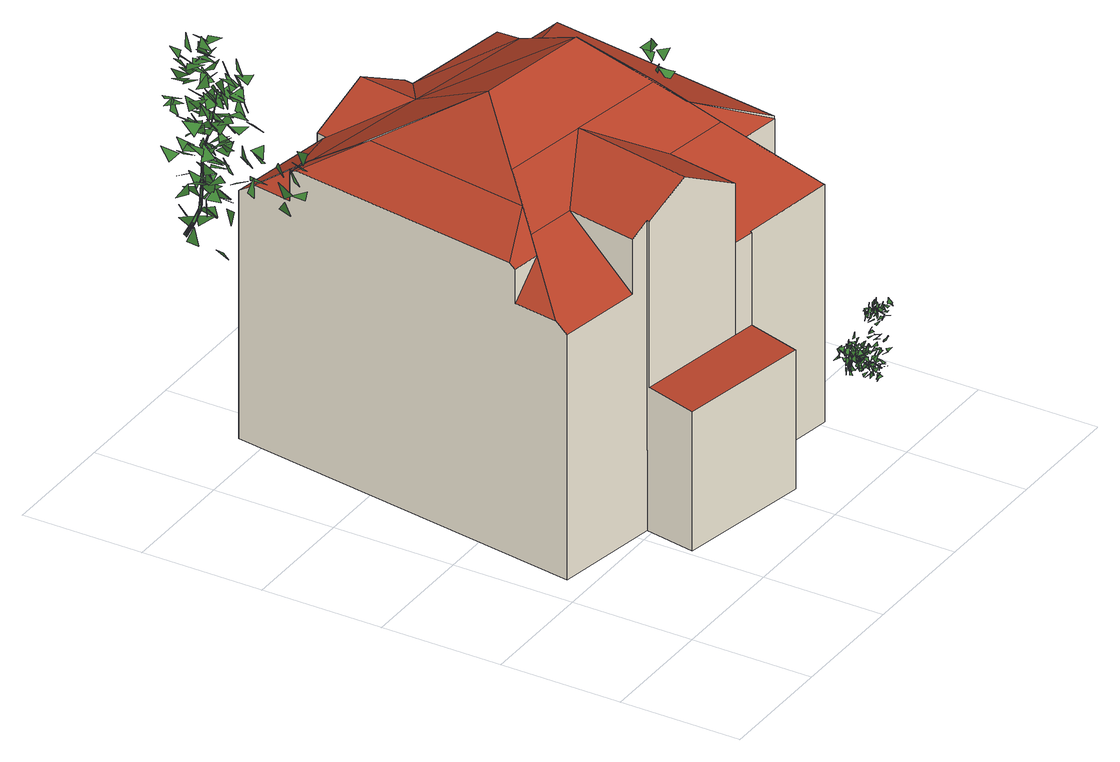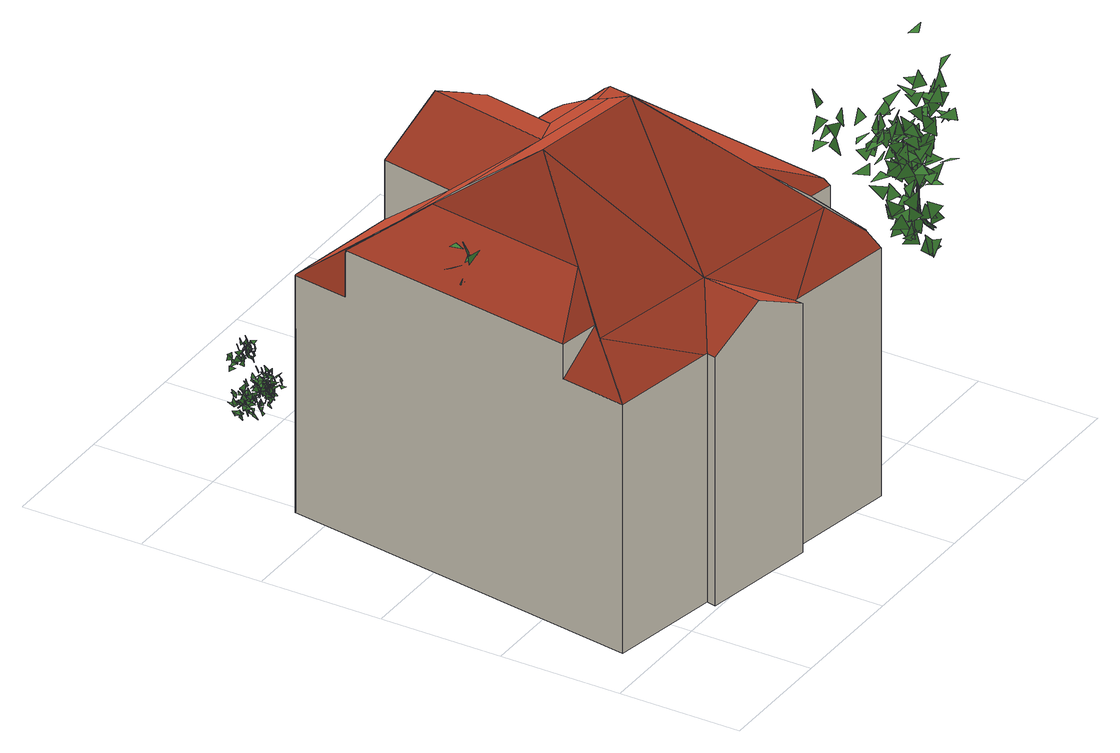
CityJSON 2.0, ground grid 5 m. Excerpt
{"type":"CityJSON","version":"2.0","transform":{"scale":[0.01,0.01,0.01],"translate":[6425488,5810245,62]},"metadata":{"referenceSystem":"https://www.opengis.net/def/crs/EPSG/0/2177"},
"CityObjects":{
"tree1":{"type":"SolitaryVegetationObject","attributes":{"crownarea":"288","modell_vol":"LIS","treeheight":"18.9"},"geometry":[{"type":"MultiSurface","lod":"2","boundaries":[[[0,1,2]],[[3,4,5]],[[6,7,8]],[[9,10,11]],[[12,13,14]],[[15,16,17]],[[18,19,20]],[[21,22,23]],[[24,25,26]],[[27,28,29]],[[30,31,32]],[[33,34,35]],[[36,37,38]],[[39,40,41]],[[42,43,44]],[[45,46,47]],[[48,49,50]],[[51,52,53]],[[54,55,56]],[[57,58,59]],[[56,55,60]],[[49,61,50]],[[62,63,64]],[[61,59,58]],[[65,66,67]],[[57,54,56]],[[50,68,60]],[[69,70,71]],[[61,58,57]],[[72,68,50]],[[56,60,68]],[[50,61,72]],[[73,61,57]],[[74,75,76]],[[77,78,79]],[[80,81,82]],[[73,83,61]],[[84,56,68]],[[61,83,72]],[[85,86,87]],[[88,89,90]],[[57,56,73]],[[73,56,84]],[[68,72,91]],[[92,93,94]],[[95,96,97]],[[98,99,100]],[[101,102,103]],[[72,104,91]],[[84,68,105]],[[106,107,108]],[[109,110,111]],[[72,83,112]],[[113,73,84]],[[105,68,91]],[[112,83,73]],[[72,112,104]],[[114,115,116]],[[117,113,84]],[[117,84,105]],[[118,119,120]],[[121,122,123]],[[124,91,104]],[[112,73,113]],[[125,126,127]],[[113,117,105]],[[128,129,130]],[[131,124,104]],[[104,112,131]],[[132,133,134]],[[135,136,137]],[[105,91,138]],[[138,91,124]],[[112,113,139]],[[113,105,140]],[[141,142,143]],[[112,139,131]],[[140,105,138]],[[139,113,140]],[[144,124,131]],[[124,144,138]],[[145,146,147]],[[148,149,150]],[[151,144,131]],[[131,139,151]],[[144,152,138]],[[153,154,155]],[[156,157,158]],[[139,140,159]],[[140,138,160]],[[139,159,151]],[[161,162,163]],[[160,138,152]],[[164,165,166]],[[167,168,169]],[[159,140,160]],[[170,171,172]],[[173,174,175]],[[176,177,178]],[[144,179,152]],[[180,151,159]],[[181,182,183]],[[184,185,186,187]],[[152,188,160]],[[189,190,191]],[[144,151,180]],[[192,193,194]],[[160,195,159]],[[196,197,198]],[[199,200,201]],[[179,188,152]],[[202,180,159]],[[195,202,159]],[[203,204,205]],[[188,195,160]],[[144,180,179]],[[206,207,208]],[[209,210,211]],[[212,213,214]],[[215,216,217]],[[218,219,220]],[[221,222,223]],[[180,224,179]],[[225,226,227]],[[228,186,229]],[[230,231,232]],[[233,234,235]],[[236,202,195]],[[237,238,239]],[[240,241,242]],[[243,244,245]],[[224,246,179]],[[180,202,224]],[[247,248,249]],[[250,251,252]],[[188,179,253]],[[195,188,253]],[[253,179,246]],[[202,254,224]],[[255,256,257]],[[254,202,236]],[[236,195,253]],[[258,259,260]],[[261,262,263]],[[264,265,266]],[[267,268,269]],[[270,271,272]],[[273,274,275]],[[276,277,278]],[[279,280,281]],[[282,283,284]],[[285,286,287]],[[288,254,236]],[[289,290,291]],[[292,293,294]],[[246,224,295]],[[253,246,296]],[[224,254,297]],[[298,299,300]],[[288,297,254]],[[236,253,288]],[[296,246,295]],[[224,297,295]],[[301,253,296]],[[288,253,301]],[[302,303,304]],[[305,306,307]],[[308,309,310]],[[311,312,313]],[[314,288,301]],[[315,296,295]],[[316,317,318]],[[296,315,301]],[[319,297,288]],[[320,321,322]],[[315,323,301]],[[295,297,315]],[[324,325,326]],[[327,328,329]],[[330,331,332]],[[314,301,319]],[[333,334,335]],[[288,314,319]],[[336,337,338]],[[297,319,315]],[[301,323,319]],[[339,340,341]],[[342,343,344]],[[345,346,347]],[[348,349,350]],[[351,352,353]],[[354,315,319]],[[355,356,357]],[[358,359,360]],[[361,362,363]],[[364,365,366]],[[354,367,368,315]],[[319,323,367]],[[369,370,371]],[[323,315,368,367]],[[372,373,374]],[[319,367,354]],[[375,376,377]],[[378,379,380]],[[381,382,383]],[[384,385,386]],[[387,388,368,389]],[[390,391,392]],[[393,394,395]],[[396,397,398]],[[399,400,401]],[[402,403,404]],[[405,406,407]],[[408,409,410]],[[411,412,413]],[[414,415,416]],[[417,418,419]],[[420,421,422]],[[423,424,425]],[[426,427,428]],[[429,430,431]],[[432,433,434]],[[435,436,437]],[[438,439,440]],[[441,442,443]],[[444,445,446]],[[447,448,449]],[[450,451,452]],[[453,454,455]],[[456,457,458]],[[459,460,461]],[[462,463,464]],[[465,466,467]],[[468,469,470]],[[471,472,473]]]}]},
"building1":{"type":"Building","attributes":{"name":"Buildings_nowe","BREC_BuildingHeightNN":"78.7","BREC_BuildingVolume":"2883.4","BREC_DSRoof":"1000","BREC_EstimationError":"0.9","BREC_GroundArea":"231.9","BREC_GroundLevel":"63.0","BREC_HighestRoof":"78.7","BREC_LRGST_BC_ROOF_NAME":"jednospadowy","BREC_LRGST_BC_ROOF_TYPE":"1010","BREC_LowestRoof":"68.8","BREC_Method":"2000","BREC_RoofHeightRef":"1000","BREC_RoofMain":"1010","BREC_RoofNames":"jednospadowy;jednospadowy","DATA":"2019-04-18","E_DTUTW":"2003-07-21","E_DTW":"2019-01-09","E_EWID":"1","E_IDG5":"0020.AR_40.14.1_BUD","E_LKON_N":"3","E_LKON_P":"1","E_RFUN_NAZWA":"budynki mieszkalne","E_RFUN_OZN":"m","E_ROK_BUD":"9999-01-01","E_STATUS":"1342997","E_STATUS_OP":"wybudowany","GOOGLE_URL":"https://www.google.com/maps/@52.4190567,16.904797,205a,35y,39.45t/data=!3m1!1e3","POW_BUD":"231.87","SD_P":"2.535149680191893","S_DTNMPT_L1":"2019-03-23","S_DTUOB_L1":"2020-02-13","S_DTUOB_L2":"2018-10-04","S_SEKCJA":"6.178.11.24.3","S_WYS_L1":"12.64","S_WYS_PODST_L1":"62.96","S_ZMO":"EGiB bez zmian","S_ZMO_L1":"EGiB bez zmian","S_ZMO_L2":"EGiB bez zmian","S_ZNMPT":"NMPT ISOK 2012"},"geometry":[{"type":"Solid","lod":"2","boundaries":[[[[474,475,476,477,478,479]],[[480,481,482,483,484]],[[485,486,487]],[[488,489,490,491]],[[492,493,494,495,496,497]],[[482,489,488,498,483]],[[499,480,484,500,501,502]],[[503,504,505,498,488,491]],[[481,480,499,506]],[[490,489,482,481,506]],[[507,508,501]],[[486,485,509,508,507]],[[510,511,512,513]],[[495,512,511,514,515,496]],[[493,478,477,516,494]],[[517,483,518,519]],[[520,509,485,521]],[[501,500,507]],[[500,484,483,507]],[[483,517,486]],[[498,505,518,483]],[[505,504,522,518]],[[519,523,524,525,526]],[[483,486,507]],[[515,514,527]],[[478,493,492,479]],[[528,529,530,531]],[[501,508,509,532]],[[510,533,476,475,531,534]],[[511,510,534,535]],[[535,486,517,536,511]],[[514,511,536,537,538]],[[539,540,541,542]],[[543,527,514,538,544]],[[545,546,487,530]],[[518,522,547,523,519]],[[519,526,517]],[[521,485,487,548]],[[516,533,513,512,495,494]],[[549,528,531,475,474]],[[476,533,516,477]],[[497,496,515,527,543,550]],[[537,542,541,551,544,538]],[[540,552,541]],[[545,530,529]],[[524,523,553]],[[520,532,509]],[[548,487,546]],[[513,533,510]],[[553,523,547]],[[552,551,541]],[[536,517,526,542,537]],[[543,544,551,552,540,539,525,524,553,547,522,504,503,550]],[[479,492,497,550,503,491,490,506,499,502,549,474]],[[526,525,539,542]],[[487,486,535,534,531,530]],[[501,532,520,521,548,546,545,529,528,549,502]]]],"semantics":{"surfaces":[{"type":"WallSurface"},{"type":"RoofSurface","Area":"4.0","RoofOrientation":"97.6","RoofPitch":"62.3","ZMax":"11.7","ZMaxASL":"74.7","ZMin":"10.5","ZMinASL":"73.4"},{"type":"RoofSurface","Area":"11.4","RoofOrientation":"98.7","RoofPitch":"42.1","ZMax":"15.7","ZMaxASL":"78.7","ZMin":"13.2","ZMinASL":"76.2"},{"type":"RoofSurface","Area":"4.0","RoofOrientation":"277.6","RoofPitch":"62.3","ZMax":"11.7","ZMaxASL":"74.7","ZMin":"10.4","ZMinASL":"73.4"},{"type":"RoofSurface","Area":"13.2","RoofOrientation":"100.3","RoofPitch":"60.4","ZMax":"14.0","ZMaxASL":"77.0","ZMin":"12.4","ZMinASL":"75.4"},{"type":"RoofSurface","Area":"12.5","RoofOrientation":"280.4","RoofPitch":"63.0","ZMax":"14.0","ZMaxASL":"77.0","ZMin":"12.6","ZMinASL":"75.6"},{"type":"RoofSurface","Area":"11.8","RoofOrientation":"189.9","RoofPitch":"84.3","ZMax":"6.1","ZMaxASL":"69.0","ZMin":"5.9","ZMinASL":"68.8"},{"type":"RoofSurface","Area":"19.8","RoofOrientation":"10.8","RoofPitch":"55.4","ZMax":"15.7","ZMaxASL":"78.7","ZMin":"11.7","ZMinASL":"74.7"},{"type":"RoofSurface","Area":"3.1","RoofOrientation":"98.6","RoofPitch":"50.4","ZMax":"11.9","ZMaxASL":"74.9","ZMin":"10.5","ZMinASL":"73.4"},{"type":"RoofSurface","Area":"1.9","RoofOrientation":"189.4","RoofPitch":"50.6","ZMax":"13.2","ZMaxASL":"76.2","ZMin":"11.8","ZMinASL":"74.8"},{"type":"RoofSurface","Area":"26.2","RoofOrientation":"98.7","RoofPitch":"65.7","ZMax":"13.2","ZMaxASL":"76.2","ZMin":"12.0","ZMinASL":"74.9"},{"type":"RoofSurface","Area":"11.8","RoofOrientation":"278.7","RoofPitch":"41.1","ZMax":"15.7","ZMaxASL":"78.7","ZMin":"13.2","ZMinASL":"76.2"},{"type":"GroundSurface"},{"type":"RoofSurface","Area":"19.9","RoofOrientation":"278.7","RoofPitch":"66.6","ZMax":"13.2","ZMaxASL":"76.2","ZMin":"12.3","ZMinASL":"75.3"}],"values":[[0,1,2,0,0,3,0,0,0,0,0,0,4,5,6,7,7,7,7,7,7,7,7,7,0,0,8,8,9,9,9,9,9,9,9,0,0,10,0,0,0,0,0,0,0,0,0,0,0,11,11,11,0,12,13,0,0]]}}]},
"tree2":{"type":"SolitaryVegetationObject","attributes":{"crownarea":"86","modell_vol":"LIS","treeheight":"7.1"},"geometry":[{"type":"MultiSurface","lod":"2","boundaries":[[[554,555,556]],[[557,558,559]],[[560,561,562]],[[563,564,565]],[[566,567,568]],[[569,570,571]],[[572,573,574]],[[575,576,577]],[[578,579,580]],[[581,582,583]],[[584,585,586]],[[587,588,589]],[[590,591,592]],[[593,594,595]],[[596,597,598]],[[599,600,601]],[[602,603,604]],[[605,606,607]],[[608,609,610]],[[611,612,613]],[[614,615,616]],[[617,618,619]],[[620,621,622]],[[623,624,625]],[[626,627,628]],[[629,630,631]],[[632,633,634]],[[635,636,637]],[[638,639,640]],[[641,642,643]],[[644,645,646]],[[647,648,649]],[[650,651,652]],[[653,654,655]],[[656,657,658]],[[659,660,661]],[[662,663,664]],[[665,666,667]],[[668,669,670]],[[671,672,673]],[[674,675,676]],[[677,678,679]],[[680,681,682]],[[683,684,685]],[[686,687,688]],[[689,690,691]],[[692,693,694]],[[695,696,697]],[[698,699,700]],[[696,697,701]],[[702,703,704]],[[705,706,707]],[[708,709,710]],[[711,712,713]],[[714,715,716]],[[717,718,719]],[[720,721,722]],[[723,724,725,726]],[[727,696,695]],[[728,729,730]],[[731,732,733]],[[734,735,736]],[[737,738,739]],[[740,741,742]],[[727,743,696]],[[744,745,746]],[[695,696,747]],[[748,727,696]],[[749,725,750,751]],[[752,753,754]],[[755,756,757]],[[758,759,760]],[[761,762,763]],[[727,695,747]],[[696,743,748]],[[696,727,747]],[[764,765,766]],[[767,768,769]],[[770,771,772]],[[773,774,775]],[[776,777,778]],[[779,743,727]],[[747,780,727]],[[781,782,783]],[[784,785,786]],[[787,788,789]],[[748,790,727]],[[791,792,793]],[[794,795,796]],[[797,779,727]],[[780,797,727]],[[748,743,798]],[[799,800,801]],[[798,790,748]],[[790,780,727]],[[802,803,804]],[[805,806,807]],[[743,779,798]],[[808,809,810]],[[811,812,813]],[[814,815,816]],[[817,779,797]],[[818,819,820]],[[821,798,779]],[[822,817,797]],[[797,780,822]],[[823,780,790]],[[798,823,790]],[[817,821,779]],[[824,825,826]],[[823,827,780]],[[821,823,798]],[[828,829,830]],[[831,832,833]],[[822,780,827]],[[834,835,836]],[[837,838,839]],[[840,841,842]],[[843,844,845]],[[846,847,848]],[[849,817,822]],[[850,851,852]],[[853,854,855]],[[856,857,858]],[[849,859,817]],[[822,827,849]],[[860,827,823]],[[821,817,861]],[[860,862,827]],[[863,864,865]],[[823,821,861]],[[817,859,861]],[[849,827,862]],[[860,823,861]],[[866,867,868]],[[869,870,871]],[[872,859,849]],[[873,874,875]],[[876,877,878]],[[879,880,881]],[[882,883,884]],[[885,886,887]],[[888,872,849]],[[889,862,860]],[[890,891,892]],[[893,894,895]],[[861,896,860]],[[897,898,899]],[[849,862,889]],[[900,901,902]],[[861,859,903]],[[904,905,906]],[[907,908,909]],[[910,911,912]],[[888,849,889]],[[896,889,860]],[[903,896,861]],[[859,872,903]],[[913,914,915]],[[916,872,888]],[[917,916,888]],[[888,889,917]],[[903,872,916]],[[918,919,920]],[[921,922,923]],[[924,925,926]],[[927,889,896]],[[917,889,927]],[[903,928,896]],[[903,916,929]],[[929,928,903]],[[928,927,896]],[[930,931,932]],[[933,934,935,936]],[[934,937,938]],[[935,934,938]],[[939,940,941]],[[934,942,937]],[[935,938,937]],[[936,935,937]],[[943,944,945]],[[946,947,948]],[[949,950,951]],[[952,953,954]],[[955,956,957]],[[958,959,960]],[[961,962,963]],[[964,965,966]],[[967,968,969]],[[970,971,972]],[[973,974,975]],[[976,977,978]],[[979,980,981]],[[982,983,984]],[[985,986,987]],[[988,989,990]],[[991,992,993]],[[994,995,996]],[[997,998,999]],[[1000,1001,1002]],[[1003,1004,1005]],[[1006,1007,1008]],[[1009,1010,1011]],[[1012,1013,1014]],[[1015,1016,1017]],[[1018,1019,1020]],[[1021,1022,1023]],[[1024,1025,1026]],[[1027,1028,1029]],[[1030,1031,1032]],[[1033,1034,1035]],[[1036,1037,1038]],[[1039,1040,1041]],[[1042,1043,1044]],[[1045,1046,1047]],[[1048,1049,1050]],[[1051,1052,1053]],[[1054,1055,1056]],[[1057,1058,1059]],[[1060,1061,1062]],[[1063,1064,1065]],[[1066,1067,1068]],[[1069,1070,1071]],[[1072,1073,1074]],[[1075,1076,1077]],[[1078,1079,1080]]]}]},
"tree3":{"type":"SolitaryVegetationObject","attributes":{"crownarea":"307","modell_vol":"LIS","treeheight":"16.5"},"geometry":[{"type":"MultiSurface","lod":"2","boundaries":[[[1081,1082,1083]],[[1084,1085,1086]],[[1087,1088,1089]],[[1090,1091,1092]],[[1093,1094,1095]],[[1096,1097,1098]],[[1099,1100,1101]],[[1102,1103,1104]],[[1105,1106,1107]],[[1108,1109,1110]],[[1111,1112,1113]]]}]}
},
"vertices":[
[91,1758,1353],[76,1714,1386],[78,1776,1422],[72,1720,1300],[72,1746,1351],[100,1786,1296],[132,1703,1486],[119,1678,1552],[148,1739,1528],[91,1761,1441],[93,1784,1492],[134,1818,1445],[83,1880,1320],[44,1884,1362],[112,1899,1385],[63,1835,1492],[104,1895,1494],[121,1856,1454],[127,1692,1345],[123,1748,1351],[191,1722,1341],[46,1963,1313],[82,2023,1311],[100,1986,1273],[159,1735,1375],[117,1733,1417],[170,1782,1430],[99,1995,1017],[53,1990,1073],[93,2044,1047],[93,1912,1447],[99,1940,1513],[129,1957,1451],[142,1710,1460],[159,1765,1468],[200,1727,1420],[80,2056,1886],[38,2082,1916],[104,2114,1918],[57,2080,1445],[57,2142,1481],[108,2106,1445],[108,1990,1513],[70,2044,1485],[129,2048,1477],[55,2114,1520],[68,2171,1562],[106,2110,1551],[61,2150,1087],[68,2152,1081],[99,2138,1126],[93,2072,1311],[57,2135,1315],[112,2138,1294],[66,2163,1090],[61,2157,1092],[102,2152,1126],[108,2148,1121],[97,2152,1109],[70,2159,1083],[97,2146,1130],[106,2140,1121],[99,2010,1337],[93,2076,1309],[148,2061,1324],[142,2116,1188],[97,2084,1170],[100,2091,1241],[121,2133,1175],[46,2212,1388],[78,2267,1422],[102,2204,1398],[123,2127,1173],[132,2135,1170],[151,2142,1292],[99,2129,1275],[100,2163,1339],[142,2078,1394],[91,2105,1396],[134,2123,1449],[115,1997,1251],[142,2061,1236],[172,2020,1211],[131,2127,1170],[127,2138,1173],[165,1935,1385],[134,1967,1441],[193,1982,1402],[93,2203,1562],[51,2212,1601],[115,2242,1617],[136,2137,1226],[157,1940,1341],[202,1967,1322],[204,1897,1307],[166,1891,1436],[155,1937,1466],[227,1925,1454],[72,2188,1818],[82,2233,1852],[138,2220,1809],[134,2048,1221],[104,2093,1236],[176,2099,1249],[138,2129,1226],[140,2140,1224],[163,2089,1136],[114,2138,1151],[132,2140,1096],[83,2165,1492],[129,2191,1466],[148,2135,1505],[144,2131,1224],[146,2137,1224],[102,2186,1613],[68,2248,1601],[127,2252,1601],[142,2137,1213],[178,2025,1324],[134,2014,1360],[178,2065,1383],[121,2135,1017],[136,2161,1081],[132,2191,1015],[153,2144,1277],[149,2016,1128],[153,2005,1185],[193,2061,1162],[157,2095,1222],[144,2078,1290],[149,2140,1256],[155,2138,1277],[76,2250,1628],[117,2284,1609],[136,2214,1609],[180,2089,1422],[214,2054,1451],[146,2052,1473],[157,2146,1275],[161,2138,1277],[161,2144,1275],[115,2171,1716],[108,2240,1698],[151,2214,1671],[170,2154,1328],[125,2112,1224],[165,2144,1196],[193,2106,1251],[149,2203,1733],[106,2203,1790],[146,2254,1758],[172,2148,1328],[174,2155,1326],[153,2171,1373],[108,2218,1403],[165,2223,1356],[155,2242,1673],[140,2186,1715],[132,2255,1724],[178,2150,1328],[178,2154,1326],[127,2233,1188],[180,2212,1181],[153,2197,1245],[195,2050,1345],[157,2089,1390],[206,2105,1339],[193,2152,1447],[161,2135,1509],[159,2191,1466],[168,2018,1641],[219,2063,1618],[231,2008,1605],[221,1976,1292],[176,2033,1281],[229,2039,1258],[159,2084,1254],[180,2152,1260],[212,2091,1236],[193,2161,1379],[193,2157,1379],[168,2125,1379],[165,2142,1449],[193,2174,1392],[178,2203,1049],[159,2174,1113],[159,2203,1102],[159,2240,1087],[195,2163,1377],[168,2082,1132],[159,2125,1166],[223,2129,1134],[157,2088,1551],[214,2131,1539],[214,2084,1505],[198,2161,1377],[178,2165,1188],[155,2171,1241],[174,2233,1211],[215,2135,1469],[172,2123,1526],[176,2176,1477],[197,2157,1377],[170,2088,1420],[176,2159,1428],[217,2137,1396],[183,2099,1766],[161,2165,1784],[214,2163,1764],[217,2057,1187],[193,2101,1238],[210,2127,1188],[210,2108,1468],[163,2114,1522],[214,2157,1496],[212,2029,1671],[183,2084,1709],[246,2076,1671],[238,2086,1370],[204,2035,1407],[214,2105,1417],[253,2095,1586],[208,2065,1571],[202,2091,1637],[223,2155,1424],[151,2204,1722],[202,2231,1715],[208,2161,1728],[212,2240,1068],[176,2250,1130],[178,2122,1460],[185,2191,1462],[232,2140,1451],[204,2039,1545],[202,2108,1541],[253,2088,1522],[227,2157,1422],[227,1991,1535],[210,2059,1547],[266,2050,1534],[181,2172,1373],[146,2216,1381],[215,2235,1375],[204,2039,1522],[204,2105,1492],[255,2091,1518],[223,2157,1424],[221,2116,1090],[187,2150,1145],[214,2184,1107],[176,2161,1368],[214,2157,1324],[234,2125,1385],[225,2159,1424],[227,2155,1422],[219,2231,1660],[191,2184,1709],[185,2255,1701],[183,2197,1275],[159,2248,1260],[227,2240,1236],[229,2125,1271],[204,2172,1319],[223,2176,1251],[232,2204,1518],[242,2171,1562],[185,2212,1571],[165,2235,1767],[212,2278,1733],[214,2223,1716],[238,2197,1441],[195,2165,1458],[210,2218,1505],[257,2169,1502],[206,2142,1500],[214,2186,1556],[255,2061,1447],[210,2067,1502],[264,2108,1477],[166,2225,1366],[210,2280,1386],[221,2212,1368],[212,2112,1575],[208,2161,1626],[253,2150,1571],[181,2195,1436],[217,2238,1479],[236,2178,1447],[247,2155,1473],[244,2118,1428],[251,2086,1492],[234,2154,1473],[185,2201,1486],[197,2272,1485],[234,2216,1458],[246,2154,1473],[246,2155,1475],[247,2154,1473],[283,2061,1632],[225,2063,1635],[261,2108,1681],[246,2155,1473],[221,2105,1396],[272,2144,1426],[274,2084,1388],[227,2238,1498],[244,2193,1530],[212,2246,1568],[193,2203,1700],[236,2240,1700],[251,2182,1662],[221,2225,1756],[183,2227,1799],[244,2263,1813],[264,2154,1511],[268,2154,1524],[281,1959,1469],[270,2023,1498],[315,2022,1462],[270,2154,1524],[236,2133,1219],[244,2176,1254],[263,2191,1185],[268,2155,1524],[217,2159,1534],[261,2199,1573],[272,2144,1530],[193,2235,1649],[234,2267,1600],[257,2220,1620],[212,2176,1837],[249,2233,1811],[266,2184,1788],[272,2159,1488],[231,2189,1539],[251,2210,1473],[251,2199,1411],[242,2191,1468],[236,2259,1447],[240,2135,1339],[229,2172,1381],[289,2188,1343],[249,2144,1743],[232,2210,1766],[276,2208,1726],[327,2063,1524],[283,2025,1530],[297,2063,1590],[295,2120,1481],[244,2163,1507],[268,2182,1458],[289,2144,1424],[251,2116,1456],[274,2176,1486],[283,2155,1562],[280,2125,1517],[236,2131,1552],[298,2161,1577],[272,2174,1222],[247,2161,1273],[264,2229,1268],[274,2118,1579],[263,2120,1650],[293,2165,1603],[221,2184,1618],[268,2223,1579],[289,2172,1596],[289,2157,1575],[285,2157,1565],[223,2220,1700],[272,2250,1696],[281,2178,1700],[242,2218,1588],[293,2193,1579],[270,2189,1647],[321,2110,1545],[297,2048,1571],[289,2116,1594],[285,2042,1564],[266,2091,1588],[338,2080,1592],[255,2133,1430],[251,2189,1437],[321,2165,1436],[236,2255,1658],[295,2252,1654],[266,2216,1711],[295,2184,1502],[285,2155,1566],[268,2220,1539],[255,2165,1270],[302,2191,1251],[306,2122,1249],[319,2072,1596],[280,2057,1654],[329,2108,1639],[280,2159,1170],[270,2182,1238],[295,2214,1179],[334,2186,1196],[274,2184,1155],[266,2214,1202],[293,2138,1805],[253,2191,1775],[308,2206,1786],[287,2093,1560],[268,2142,1581],[340,2133,1586],[268,2148,1556],[304,2155,1513],[334,2123,1569],[276,2193,1541],[253,2254,1573],[304,2240,1524],[300,2118,1554],[276,2180,1530],[329,2165,1509],[293,2067,1419],[315,2120,1426],[366,2071,1413],[280,2140,1464],[306,2174,1426],[347,2120,1449],[281,2210,1649],[334,2199,1630],[317,2165,1692],[336,2069,1471],[297,2086,1511],[363,2114,1520],[344,2144,1277],[347,2123,1345],[310,2174,1311],[293,2186,1711],[302,2244,1752],[313,2254,1698],[297,2201,1469],[270,2250,1475],[327,2252,1428],[270,2229,1486],[315,2284,1483],[323,2216,1468],[357,2152,1609],[313,2116,1624],[334,2161,1677],[274,2206,1603],[312,2240,1573],[344,2191,1615],[300,2174,1547],[287,2225,1526],[359,2216,1534],[321,2159,1532],[310,2186,1583],[355,2221,1539],[330,2157,1243],[302,2204,1256],[366,2218,1228],[347,2204,1569],[300,2238,1571],[359,2265,1607],[379,2182,1466],[340,2206,1522],[342,2242,1479],[323,2221,1681],[346,2265,1650],[395,2225,1683],[389,2110,1598],[357,2116,1645],[417,2155,1645],[368,2078,1586],[379,2131,1603],[438,2093,1586],[376,2206,1322],[385,2244,1281],[442,2199,1292],
[1120,424,97],[1120,424,1094],[1119,419,1090],[1119,419,703],[1082,212,682],[1082,212,97],[1300,1945,1143],[1307,1983,1142],[1068,2024,1270],[1034,1774,1270],[1301,1945,1143],[1415,1475,1420],[1138,1163,1670],[1312,805,1420],[825,2026,1143],[832,2064,1144],[832,2064,97],[825,2026,97],[525,312,97],[525,312,682],[561,513,703],[561,513,1401],[563,524,1401],[563,524,97],[821,2027,1141],[1300,1945,97],[1313,1943,1143],[1760,1866,1144],[1760,1866,97],[354,2107,97],[354,2107,1140],[814,2028,1142],[1307,1983,97],[1586,1669,1270],[1586,1669,1262],[1545,1622,1290],[1085,740,1340],[843,978,1500],[752,480,1500],[1029,434,1340],[538,833,1360],[484,537,1360],[1029,434,703],[659,1243,1670],[400,1895,1270],[481,1690,1395],[1718,1593,1290],[1718,1590,1292],[344,2038,1185],[418,1852,1310],[318,1871,1310],[313,1841,1328],[500,1644,1420],[484,537,1128],[1531,361,1095],[1566,590,1095],[1404,617,1280],[1528,361,1098],[1718,1593,1144],[1029,434,1090],[1366,694,1340],[1262,909,1500],[478,1039,1500],[468,1027,1491],[325,866,1360],[163,858,1328],[160,835,1310],[280,816,1310],[393,942,1420],[123,595,1128],[131,647,1169],[1566,590,1280],[1566,593,1282],[344,2038,1189],[1566,593,1292],[1531,361,97],[123,595,97],[131,647,1167],[160,835,1167],[318,1871,1189],
[1354,153,490],[1335,143,493],[1349,148,516],[1359,140,452],[1335,139,466],[1351,148,477],[1365,155,496],[1351,154,479],[1339,152,503],[1347,121,484],[1354,144,471],[1357,145,493],[1362,146,516],[1338,142,528],[1361,154,536],[1352,145,519],[1344,160,497],[1359,165,519],[1366,170,465],[1343,158,457],[1352,166,481],[1364,130,556],[1362,138,530],[1367,153,544],[1376,140,528],[1359,126,511],[1368,152,511],[1376,146,470],[1364,155,447],[1379,167,466],[1387,159,465],[1360,157,466],[1379,157,485],[1350,192,515],[1367,207,499],[1374,203,520],[1388,193,542],[1374,186,526],[1362,202,545],[1375,121,467],[1393,140,467],[1401,121,462],[1389,131,542],[1369,145,530],[1396,150,535],[1399,162,531],[1379,156,527],[1383,160,553],[1377,131,528],[1401,137,539],[1402,121,525],[1386,142,510],[1390,143,484],[1390,162,494],[1386,119,510],[1389,143,498],[1407,131,497],[1386,131,499],[1384,152,515],[1404,150,506],[1398,145,486],[1387,128,468],[1400,153,466],[1374,199,500],[1359,220,490],[1386,218,496],[1416,139,464],[1403,128,450],[1390,139,471],[1382,199,547],[1366,204,525],[1382,218,527],[1410,155,496],[1391,160,485],[1388,158,512],[1372,170,560],[1394,182,549],[1396,180,571],[1397,159,505],[1376,158,523],[1403,165,525],[1383,143,506],[1398,165,504],[1408,149,514],[1403,105,481],[1398,123,462],[1417,127,473],[1384,189,505],[1398,202,515],[1385,185,532],[1398,100,532],[1406,122,518],[1422,111,527],[1411,112,513],[1388,128,513],[1415,133,508],[1398,126,550],[1416,138,554],[1409,122,574],[1399,131,530],[1400,148,510],[1405,157,528],[1384,164,487],[1407,179,488],[1396,179,507],[1396,117,434],[1418,133,430],[1423,115,440],[1434,123,496],[1423,110,483],[1407,123,501],[1388,206,520],[1396,179,505],[1407,182,529],[1418,123,417],[1440,118,420],[1423,105,437],[1431,150,469],[1418,136,452],[1410,150,474],[1398,145,496],[1412,167,501],[1424,153,490],[1404,169,549],[1393,192,540],[1419,184,547],[1412,157,553],[1430,165,562],[1415,148,579],[1410,127,481],[1417,145,471],[1435,134,488],[1432,86,513],[1423,102,493],[1442,108,501],[1424,158,471],[1399,160,483],[1425,156,493],[1393,214,513],[1404,192,496],[1418,180,506],[1419,177,501],[1420,177,501],[1405,188,511],[1416,105,677],[1436,111,660],[1443,107,680],[1413,182,506],[1408,137,538],[1418,160,528],[1434,145,533],[1421,92,470],[1435,116,467],[1447,99,471],[1415,158,542],[1402,175,559],[1428,173,549],[1418,131,503],[1428,142,480],[1430,155,497],[1409,215,478],[1393,197,474],[1420,192,473],[1395,191,457],[1420,193,447],[1420,189,469],[1415,205,458],[1398,183,470],[1425,177,471],[1408,148,510],[1430,163,510],[1434,145,506],[1435,143,506],[1433,165,489],[1425,99,456],[1443,117,466],[1452,104,451],[1403,189,518],[1423,194,508],[1420,204,533],[1408,196,485],[1429,214,486],[1413,204,505],[1437,97,658],[1431,118,643],[1455,108,650],[1432,151,460],[1445,162,474],[1423,151,486],[1433,164,489],[1428,140,438],[1418,165,437],[1440,154,427],[1433,165,488],[1433,165,490],[1433,145,505],[1450,146,518],[1433,128,525],[1435,172,509],[1413,170,512],[1426,184,532],[1424,170,494],[1444,167,503],[1423,165,521],[1428,116,528],[1435,133,518],[1452,127,538],[1423,134,442],[1449,144,445],[1440,139,464],[1443,119,699],[1422,135,692],[1449,138,690],[1436,116,440],[1452,130,438],[1445,126,464],[1415,204,476],[1435,208,482],[1420,194,501],[1426,137,508],[1439,152,490],[1450,133,495],[1430,199,499],[1440,196,518],[1413,195,519],[1445,150,480],[1445,151,479],[1446,143,662],[1455,150,681],[1435,131,685],[1458,114,679],[1431,118,682],[1452,125,696],[1425,199,428],[1442,191,448],[1423,182,449],[1446,150,480],[1406,199,495],[1431,199,483],[1432,199,505],[1452,116,510],[1469,114,523],[1446,102,533],[1445,150,479],[1446,150,481],[1471,99,442],[1462,103,422],[1445,106,443],[1420,169,569],[1429,183,555],[1442,181,579],[1437,101,696],[1455,115,682],[1464,106,699],[1431,198,464],[1448,183,479],[1427,180,484],[1436,148,490],[1427,168,506],[1452,159,501],[1425,199,476],[1448,188,485],[1430,181,496],[1455,135,467],[1447,108,418],[1446,120,400],[1464,128,418],[1456,136,468],[1454,136,466],[1456,137,467],[1440,139,639],[1464,147,650],[1451,138,664],[1455,137,466],[1442,127,655],[1459,147,648],[1457,131,670],[1440,116,672],[1459,126,656],[1465,126,677],[1461,101,672],[1444,119,684],[1471,114,687],[1452,114,702],[1469,125,706],[1462,109,727],[1469,100,493],[1455,101,470],[1463,120,476],[1448,101,633],[1469,106,616],[1474,95,634],[1426,177,497],[1435,194,489],[1452,182,506],[1464,122,453],[1451,93,658],[1476,103,652],[1468,109,672],[1462,99,687],[1481,103,694],[1466,90,712],[1460,147,542],[1441,145,522],[1452,164,523],[1464,121,455],[1467,123,454],[1467,122,456],[1466,123,453],[1457,111,682],[1448,135,671],[1473,125,677],[1456,133,633],[1478,132,649],[1461,121,657],[1468,122,422],[1456,109,410],[1470,127,395],[1477,107,444],[1433,207,505],[1454,207,508],[1440,204,531],[1475,107,376],[1489,105,392],[1464,94,396],[1473,113,415],[1485,121,432],[1459,115,439],[1435,170,430],[1459,178,422],[1459,165,440],[1455,109,681],[1465,116,664],[1480,118,687],[1476,108,443],[1477,109,442],[1466,113,670],[1483,124,677],[1464,121,696],[1453,123,452],[1461,148,446],[1475,126,450],[1479,109,444],[1434,183,474],[1450,187,459],[1456,194,484],[1471,156,481],[1473,142,496],[1450,156,498],[1479,108,445],[1462,103,394],[1489,105,399],[1478,96,415],[1448,144,474],[1468,149,467],[1466,153,493],[1459,99,396],[1481,108,410],[1485,91,396],[1472,113,451],[1490,104,457],[1472,104,476],[1484,93,430],[1484,94,429],[1459,136,677],[1478,144,676],[1471,138,701],[1452,182,449],[1472,184,458],[1455,170,474],[1454,163,445],[1476,178,450],[1457,167,466],[1486,96,428],[1488,96,430],[1487,94,431],[1482,110,628],[1499,91,639],[1481,96,651],[1488,89,659],[1486,101,666],[1486,102,665],[1487,96,662],[1486,102,666],[1481,114,672],[1445,182,508],[1459,184,491],[1472,180,515],[1489,89,659],[1468,120,479],[1484,126,466],[1491,118,491],[1479,89,684],[1494,104,678],[1497,95,704],[1446,213,481],[1472,221,478],[1459,207,497],[1473,111,703],[1484,124,689],[1495,123,713],[1478,123,642],[1499,118,641],[1487,114,665],[1465,143,650],[1484,161,640],[1482,146,663],[1496,105,656],[1504,94,674],[1484,113,679],[1484,94,499],[1483,109,485],[1506,109,500],[1453,189,515],[1461,196,497],[1480,194,516],[1486,88,449],[1496,111,458],[1507,91,444],[1472,140,420],[1484,163,415],[1492,140,428],[1477,126,449],[1483,150,440],[1498,128,441],[1484,93,635],[1499,101,621],[1509,96,645],[1483,119,648],[1506,133,644],[1494,123,667],[1496,149,468],[1499,136,485],[1477,153,488],[1482,116,680],[1499,111,667],[1506,126,688],[1479,128,678],[1488,133,659],[1504,139,680],[1472,154,439],[1489,161,427],[1495,156,453],[1475,155,418],[1483,176,403],[1496,162,422],[1472,197,430],[1497,205,436],[1481,187,447],[1514,86,428],[1494,104,427],[1520,102,416],[1502,115,405],[1525,122,418],[1502,111,427],[1500,109,433],[1518,126,423],[1519,99,428],[1496,118,474],[1513,124,461],[1521,109,482],[1514,117,530],[1491,131,535],[1515,138,525],[1508,133,628],[1529,126,645],[1502,128,648],[1512,89,484],[1518,109,466],[1535,97,471],[1506,146,493],[1525,136,490],[1513,131,514],[1526,103,650],[1518,107,670],[1521,129,655],[1500,151,500],[1494,167,486],[1519,169,494],[1502,135,553],[1521,144,535],[1525,124,542],[1518,111,481],[1504,132,493],[1530,129,484],[1525,89,655],[1513,106,648],[1537,103,635],[1509,157,491],[1508,182,482],[1524,161,476],[1526,174,509],[1532,158,523],[1506,167,527],[1523,108,517],[1544,110,511],[1540,101,537],[1538,100,670],[1540,82,679],[1543,102,696],[1534,86,629],[1529,111,623],[1550,95,618],[1526,113,515],[1545,121,510],[1547,102,529],[1548,89,486],[1529,95,476],[1549,113,474],[1523,133,474],[1516,151,466],[1543,149,465],[1550,86,660],[1540,85,679],[1548,110,672],[1527,174,534],[1548,175,540],[1531,162,558],[1541,102,652],[1547,128,658],[1562,108,648],[1537,148,512],[1551,157,499],[1563,142,518],[1557,168,521],[1547,185,513],[1574,188,515],
[1536,974,1324],[1492,1015,1342],[1543,1020,1306],[1505,1018,1424],[1541,1068,1434],[1564,1027,1444],[1548,1061,1252],[1503,1030,1281],[1559,1053,1299],[1525,1012,1326],[1540,1061,1362],[1572,1010,1345],[1566,972,1255],[1518,1012,1248],[1579,1020,1262],[1574,1089,1245],[1523,1061,1221],[1538,1079,1280],[1512,1073,1396],[1536,1124,1423],[1571,1096,1401],[1595,1089,1319],[1567,1094,1278],[1535,1074,1327],[1577,1100,1308],[1538,1069,1304],[1564,1073,1362],[1536,1063,1459],[1551,1099,1410],[1574,1112,1451],[1566,1109,1392],[1521,1125,1436],[1584,1115,1438]
]}
